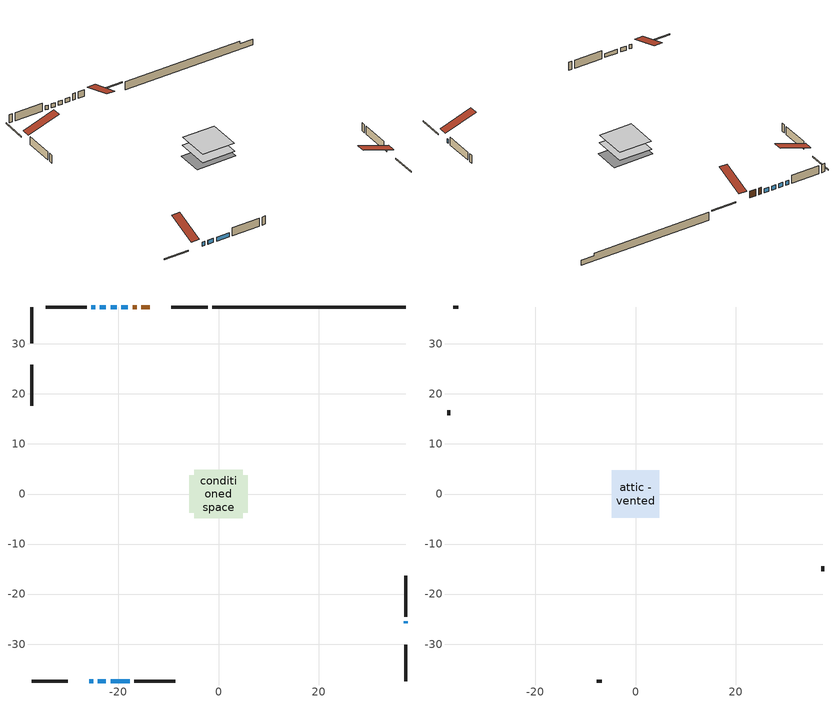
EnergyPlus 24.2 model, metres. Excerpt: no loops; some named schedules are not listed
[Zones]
conditioned space
 floor adiabatic (AdiabaticFloorConstruction): -4.81,-4.81 -4.81,4.81 4.81,4.81 4.81,-4.81 z0.81
 floor foundation (Slab1 construction): -5.89,-3.76 -5.89,3.76 5.89,3.76 5.89,-3.76 z-1.58
 wall outside (RimJoist1 construction): -2.18,37.37 -9.42,37.37 / -37.37,-37.37 -30.13,-37.37 / -37.37,37.37 -37.37,30.13 / 37.37,-37.37 37.37,-30.13 z0.81:1.11
 wall outside (AdiabaticWallConstruction 1): -13.72,37.37 -15.44,37.37 / -16.37,37.37 -17.18,37.37 z0.81:2.84
 wall outside (AdiabaticWallConstruction): -25.83,-37.37 -25.07,-37.37 / 37.37,-25.83 37.37,-25.43 / -24.14,-37.37 -22.49,-37.37 / -21.56,-37.37 -17.77,-37.37 / -18.11,37.37 -19.44,37.37 / -20.37,37.37 -21.56,37.37 / -22.48,37.37 -23.71,37.37 / -24.63,37.37 -25.43,37.37 z0.81:2.03
 wall outside (Wall1 construction): -26.35,37.37 -34.52,37.37 / -16.84,-37.37 -8.67,-37.37 / -37.37,25.83 -37.37,17.66 / 37.37,-24.5 37.37,-16.34 z0.81:3.25
 wall foundation (FoundationWall1 construction): -1.25,37.37,-1.58 -1.25,37.37,0.81 33.51,37.37,0.81 33.51,37.37,0.01 37.37,37.37,0.01 37.37,37.37,-1.58
 window (WindowConstruction): -25.83,-37.37 -25.07,-37.37 z0.81:2.03
 window (WindowConstruction 7): 37.37,-25.83 37.37,-25.43 z0.81:2.03
 window (WindowConstruction 1): -24.14,-37.37 -22.49,-37.37 z0.81:2.03
 window (WindowConstruction 2): -21.56,-37.37 -17.77,-37.37 z0.81:2.03
 window (WindowConstruction 3): -18.11,37.37 -19.44,37.37 z0.81:2.03
 window (WindowConstruction 4): -20.37,37.37 -21.56,37.37 z0.81:2.03
 window (WindowConstruction 5): -22.49,37.37 -23.71,37.37 z0.81:2.03
 window (WindowConstruction 6): -24.63,37.37 -25.42,37.37 z0.81:2.03
 door (Door): -13.72,37.37 -15.44,37.37 z0.81:2.84
 door (Door 1): -16.37,37.37 -17.18,37.37 z0.81:2.84
 ceiling adiabatic (AdiabaticFloorConstruction): 4.81,-4.81 4.81,4.81 -4.81,4.81 -4.81,-4.81 z0.81
attic - vented
 floor to conditioned space (Floor1 construction Reversed): -4.76,-4.76 -4.76,4.76 4.76,4.76 4.76,-4.76 z3.25
 wall outside (Wall2 construction): -35.45,37.37 -36.44,37.37 / -7.75,-37.37 -6.75,-37.37 / -37.37,16.73 -37.37,15.74 / 37.37,-15.41 37.37,-14.42 z0.81:3.25
 roof outside (Roof1 construction): -12.79,37.37,3.25 -12.79,28.1,6.34 -10.35,28.1,6.34 -10.35,37.37,3.25; -26.76,-37.37,3.25 -26.76,-28.1,6.34 -29.2,-28.1,6.34 -29.2,-37.37,3.25; -37.37,26.76,3.25 -28.1,26.76,6.34 -28.1,29.2,6.34 -37.37,29.2,3.25; 37.37,-26.76,3.25 28.1,-26.76,6.34 28.1,-29.2,6.34 37.37,-29.2,3.25
[Building]
Building 1: Terrain=Suburbs
[Site:Location]
Moose Jaw CS_SK: Latitude {deg}=50.33; Longitude {deg}=-105.54; Time Zone {hr}=-6; Elevation {m}=577; Keep Site Location Information=Yes
[Site:GroundTemperature:Shallow]
-1.16478, -3.46141, -3.64533, -2.55546, 1.81975, 6.17459, 9.95, 12.3416, 12.5448, 10.5996, 6.92049, 2.69924
[Site:WaterMainsTemperature]
Calculation Method=Schedule; Temperature Schedule=mains temperature schedule
[Material] Roughness=Rough; Thermal Absorptance=0.9
Name | Thickness {m} | Conductivity {W/m-K} | Density {kg/m3} | Specific Heat {J/kg-K} | Solar Absorptance | Visible Absorptance
asphalt or fiberglass shingles | 0.00635 | 0.162714 | 1121.4 | 1465.45 | 0.84 | 0.84
ceiling loosefill ins | 0.254 | 0.0480833 | 16.02 | 1046.75 | 0.7 | 0.7
ceiling stud and cavity | 0.1397 | 0.0942247 | 65.682 | 1177.47 | 0.7 | 0.7
concrete 4.0 in. | 0.1016 | 1.803125 | 2242.8 | 837.4 | 0.7 | 0.7
concrete 8.0 in. | 0.2032 | 1.803125 | 2242.8 | 837.4 | 0.7 | 0.7
door material | 0.04445 | 0.0451087 | 512.64 | 1214.23 | 0.7 | 0.7
exterior vertical ins | 0.0254575 | 0.029427 | 32.04 | 1214.23 | 0.7 | 0.7
floor covering | 0.0127 | 0.0433444 | 54.468 | 1339.84 | 0.6 | 0.6
floor rigid ins; wall rigid ins 1 | 0.512978 | 0.029427 | 32.04 | 1214.23 | 0.7 | 0.7
floor stud and cavity | 0.1397 | 1.75129 | 37.0049 | 1207.88 | 0.7 | 0.7
furniture material conditioned space 1 | 0.1524 | 0.115458 | 640.8 | 1214.23 | 0.6 | 0.6
gypsum board | 0.0127 | 0.160291 | 801 | 837.4 | 0.6 | 0.6
gypsum board 1 | 0.0127 | 0.160291 | 801 | 837.4 | 0.7 | 0.7
osb sheathing 0.5 in. | 0.0127 | 0.115458 | 512.64 | 1214.23 | 0.7 | 0.7
osb sheathing 0.75 in. | 0.01905 | 0.115458 | 512.64 | 1214.23 | 0.7 | 0.7
osb sheathing 2.0 in. | 0.0508 | 0.115458 | 512.64 | 1214.23 | 0.7 | 0.7
rim joist rigid ins; wall rigid ins | 0.051816 | 0.029427 | 32.04 | 1214.23 | 0.7 | 0.7
rim joist stud and cavity | 0.0508 | 0.0440068 | 125.044 | 1163.47 | 0.6 | 0.6
wall stud and cavity | 0.1397 | 0.207153 | 139.0536 | 1170.24 | 0.7 | 0.7
wall stud and cavity 1 | 0.0889 | 6.1454 | 50.32683 | 1063.81 | 0.6 | 0.6
wall stud and cavity 2 | 0.0889 | 0.380278 | 52.3479 | 1209.89 | 0.7 | 0.7
wall stud and cavity 3 | 0.0889 | 0.391764 | 83.0341 | 1211.67 | 0.7 | 0.7
wood siding | 0.0254 | 0.102417 | 544.68 | 1172.36 | 0 | 0
wood siding 1 | 0.00254 | 0.102417 | 544.68 | 1172.36 | 0 | 0
wood siding 2; wood siding 3; wood siding 4 | 0.0254 | 0.102417 | 544.68 | 1172.36 | 0.7 | 0.7
[WindowMaterial:SimpleGlazingSystem]
Name | U-Factor {W/m2-K} | Solar Heat Gain Coefficient
WindowMaterial | 2.14969 | 0.57
WindowMaterial 1 | 2.04465 | 0.61
WindowMaterial 2 | 1.97254 | 0.63
WindowMaterial 3 | 2.092343 | 0.59
WindowMaterial 4 | 2.10143 | 0.59
WindowMaterial 5 | 2.18149 | 0.56
WindowMaterial 6 | 2.2712 | 0.53
[Construction]
AdiabaticFloorConstruction: floor stud and cavity, floor rigid ins, osb sheathing 0.75 in., floor covering
AdiabaticWallConstruction: wood siding 3, wall rigid ins 1, wall stud and cavity 2, gypsum board
AdiabaticWallConstruction 1: wood siding 4, wall rigid ins 1, wall stud and cavity 2, gypsum board
Door; Door 1: door material
Floor1 construction Reversed: gypsum board, ceiling stud and cavity, ceiling loosefill ins
FoundationWall1 construction: concrete 8.0 in., gypsum board 1
furniture construction conditioned space 1: furniture material conditioned space 1
PartitionWallConstruction: gypsum board, wall stud and cavity 3, gypsum board
RimJoist1 construction: wood siding 2, rim joist rigid ins, osb sheathing 2.0 in., rim joist stud and cavity
Roof1 construction: asphalt or fiberglass shingles
Slab1 construction: concrete 4.0 in.
Wall1 construction: wood siding, wall rigid ins, osb sheathing 0.5 in., wall stud and cavity, gypsum board
Wall2 construction: wood siding 1, wall stud and cavity 1
WindowConstruction: WindowMaterial
WindowConstruction 1: WindowMaterial 1
WindowConstruction 2: WindowMaterial 2
WindowConstruction 3: WindowMaterial 3
WindowConstruction 4: WindowMaterial 4
WindowConstruction 5: WindowMaterial 5
WindowConstruction 6; WindowConstruction 7: WindowMaterial 6
[Zone] Multiplier=1; Part of Total Floor Area=Yes
Name | Volume {m3}
attic - vented | 45.4357
conditioned space | 452.8
[Space]
Name | Zone | Volume {m3}
attic - vented 1 | attic - vented | 45.4357
conditioned space 1 | conditioned space | 452.8
[ZoneInfiltration:EffectiveLeakageArea]
infil attic - vented 1: Zone or Space=attic - vented 1; Schedule=Always On Discrete; Effective Air Leakage Area {cm2}=3019.33; Stack Coefficient=0.000384434; Wind Coefficient=1.32474e-05
[ZoneMixing]
whole house fan mix: Zone or Space=attic - vented; Schedule=Always On Continuous; Design Flow Rate Calculation Method=Flow/Zone; Design Flow Rate {m3/s}=0; Source Zone or Space=conditioned space
[SurfaceProperty:ExposedFoundationPerimeter]
Slab1: Exposed Perimeter Calculation Method=TotalExposedPerimeter; Total Exposed Perimeter {m}=38.62
[InternalMass] Zone or ZoneList=conditioned space; Space or SpaceList=conditioned space 1
Name | Construction | Surface Area {m2}
furniture mass conditioned space 1 | furniture construction conditioned space 1 | 72.4642
partition wall mass | PartitionWallConstruction | 181.161
[Lights]
interior lighting: Zone or ZoneList or Space or SpaceList=conditioned space 1; Schedule=interior lighting schedule; Design Level Calculation Method=LightingLevel; Lighting Level {W}=343.2; Return Air Fraction=0; Fraction Radiant=0.6; Fraction Visible=0.2; Fraction Replaceable=1
[People]
occupants: Zone or ZoneList or Space or SpaceList=conditioned space 1; Number of People Schedule=occupants schedule; Number of People Calculation Method=People; Number of People=3; Fraction Radiant=0.314171; Sensible Heat Fraction=0.56303; Activity Level Schedule=occupants activity schedule; Carbon Dioxide Generation Rate {m3/s-W}=0; Enable ASHRAE 55 Comfort Warnings=No; Mean Radiant Temperature Calculation Type=EnclosureAveraged
[ElectricEquipment] Zone or ZoneList or Space or SpaceList=conditioned space 1; Design Level Calculation Method=EquipmentLevel
Name | Schedule | Design Level {W} | Fraction Latent | Fraction Radiant | Fraction Lost
clothes dryer | clothes dryer schedule | 140.772 | 0.015 | 0.081 | 0.85
clothes washer | clothes washer schedule | 32.1985 | 0.03 | 0.162 | 0.7
cooking range | cooking range schedule | 215.147 | 0.08 | 0.432 | 0.2
dishwasher | dishwasher schedule | 66.8632 | 0.3 | 0.18 | 0.4
fridge | fridge schedule | 72.9452 | 0 | 0.6 | 0
mech vent house fan | mech vent house fan schedule | 0 | 0 | 0 | 1
mech vent house fan cfis | mech vent house fan cfis schedule | 0 | 0 | 0 | 0
misc plug loads | misc plug loads schedule | 494.7 | 0.045 | 0.513 | 0.1
whole house fan | Always On Discrete | 0 | 0 | 0 | 1
[OtherEquipment] Zone or ZoneList or Space or SpaceList=conditioned space 1; Design Level Calculation Method=EquipmentLevel
Name | Fuel Type | Schedule | Design Level {W} | Fraction Latent | Fraction Radiant | Fraction Lost
clothes dryer 1 | Electricity | clothes dryer schedule | 0 | 0.015 | 0.081 | 0.85
cooking range 1 | Electricity | cooking range schedule | 0 | 0.08 | 0.432 | 0.2
general water use latent | None | general water use schedule | 62.594 | 1 | 0 | 0
general water use sensible | None | general water use schedule | -61.6891 | 0 | 0.6 | 0
mech vent house fan latent load | None | Always On Discrete | 0 | 1 | 0 | 0
mech vent house fan sensible load | None | Always On Discrete | 0 | 0 | 0 | 0
water heater energy adjustment1 | NaturalGas | Always On Discrete | 0.01 | 0 | 0 | 1
[ZoneInfiltration:DesignFlowRate] Zone or ZoneList or Space or SpaceList=conditioned space 1; Schedule=Always On Discrete; Design Flow Rate Calculation Method=Flow/Zone; Design Flow Rate {m3/s}=0
infil flow; natural vent flow; whole house fan flow
[AvailabilityManager:Scheduled]
central ac and furnace airloop Availability Manager: Schedule=Always On Discrete
[Foundation:Kiva]
Foundation Kiva 1: Initial Indoor Air Temperature {C}=21; Wall Height Above Grade {m}=0.810006; Wall Depth Below Slab {m}=0.2032; Custom Block Material Name 1=exterior vertical ins; Custom Block Depth 1 {m}=2.39; Custom Block X Position 1 {m}=0.2159; Custom Block Z Position 1 {m}=0
[Foundation:Kiva:Settings]
Soil Conductivity {W/m-K}=0.849921; Soil Density {kg/m3}=1842.3; Soil Specific Heat {J/kg-K}=418.7; Ground Solar Absorptivity=0.9; Ground Thermal Absorptivity=0.9; Ground Surface Roughness {m}=0.03; Far-Field Width {m}=40; Deep-Ground Boundary Condition=ZeroFlux; Deep-Ground Depth {m}=40; Minimum Cell Dimension {m}=0.2; Maximum Cell Growth Coefficient=3; Simulation Timestep=Timestep
[Exterior:Lights]
exterior lighting: Schedule=exterior lighting schedule; Design Level {W}=75.6
[EnergyManagementSystem:GlobalVariable]
central_ac_and_furnace_airloop_Fan_RTF
infil_program_Qfan
infil_program_Qinf
natural_vent_program_Qnv
natural_vent_program_Qwhf
[EnergyManagementSystem:Sensor]
Name | Output:Variable or Output:Meter Index Key | Output:Variable or Output:Meter
airflow_gain | infil flow | Infiltration Sensible Heat Gain Energy
airflow_gain_1 | natural vent flow | Infiltration Sensible Heat Gain Energy
airflow_gain_2 | whole house fan flow | Infiltration Sensible Heat Gain Energy
airflow_loss | infil flow | Infiltration Sensible Heat Loss Energy
airflow_loss_1 | natural vent flow | Infiltration Sensible Heat Loss Energy
airflow_loss_2 | whole house fan flow | Infiltration Sensible Heat Loss Energy
clg_load_cond |  | Cooling:EnergyTransfer:Zone:CONDITIONED SPACE
clg_sp_s; clg_sp_s_1 | cooling setpoint | Schedule Value
clothes_dryer_exhaust_0_sch_s | clothes dryer exhaust 0 schedule | Schedule Value
cool_season | cooling season schedule | Schedule Value
htg_load_cond |  | Heating:EnergyTransfer:Zone:CONDITIONED SPACE
htg_sp_s; htg_sp_s_1 | heating setpoint | Schedule Value
ig_ee_conv | clothes dryer | Electric Equipment Convective Heating Energy
ig_ee_conv_2 | cooking range | Electric Equipment Convective Heating Energy
ig_ee_conv_4 | fridge | Electric Equipment Convective Heating Energy
ig_ee_conv_5 | misc plug loads | Electric Equipment Convective Heating Energy
ig_ee_conv_6 | whole house fan | Electric Equipment Convective Heating Energy
ig_ee_rad | clothes dryer | Electric Equipment Radiant Heating Energy
ig_ee_rad_2 | cooking range | Electric Equipment Radiant Heating Energy
ig_ee_rad_4 | fridge | Electric Equipment Radiant Heating Energy
ig_ee_rad_5 | misc plug loads | Electric Equipment Radiant Heating Energy
ig_ee_rad_6 | whole house fan | Electric Equipment Radiant Heating Energy
ig_lgt_conv | interior lighting | Lights Convective Heating Energy
ig_lgt_rad | interior lighting | Lights Radiant Heating Energy
ig_lgt_vis | interior lighting | Lights Visible Radiation Heating Energy
ig_oe_conv | clothes dryer 1 | Other Equipment Convective Heating Energy
ig_oe_conv_1 | cooking range 1 | Other Equipment Convective Heating Energy
ig_oe_conv_2 | general water use latent | Other Equipment Convective Heating Energy
ig_oe_conv_3 | general water use sensible | Other Equipment Convective Heating Energy
ig_oe_conv_4 | water heater energy adjustment1 | Other Equipment Convective Heating Energy
ig_oe_rad | clothes dryer 1 | Other Equipment Radiant Heating Energy
ig_oe_rad_1 | cooking range 1 | Other Equipment Radiant Heating Energy
ig_oe_rad_2 | general water use latent | Other Equipment Radiant Heating Energy
ig_oe_rad_3 | general water use sensible | Other Equipment Radiant Heating Energy
ig_oe_rad_4 | water heater energy adjustment1 | Other Equipment Radiant Heating Energy
ig_ppl_conv | occupants | People Convective Heating Energy
ig_ppl_rad | occupants | People Radiant Heating Energy
im_conv | furniture mass conditioned space 1 | Surface Inside Face Convection Heat Gain Energy
im_conv_1 | partition wall mass | Surface Inside Face Convection Heat Gain Energy
im_ig | furniture mass conditioned space 1 | Surface Inside Face Internal Gains Radiation Heat Gain Energy
im_ig_1 | partition wall mass | Surface Inside Face Internal Gains Radiation Heat Gain Energy
im_lgt | furniture mass conditioned space 1 | Surface Inside Face Lights Radiation Heat Gain Energy
im_lgt_1 | partition wall mass | Surface Inside Face Lights Radiation Heat Gain Energy
im_sol | furniture mass conditioned space 1 | Surface Inside Face Solar Radiation Heat Gain Energy
im_sol_1 | partition wall mass | Surface Inside Face Solar Radiation Heat Gain Energy
im_surf | furniture mass conditioned space 1 | Surface Inside Face Net Surface Thermal Radiation Heat Gain Energy
im_surf_1 | partition wall mass | Surface Inside Face Net Surface Thermal Radiation Heat Gain Energy
mv_conv | mech vent house fan | Electric Equipment Convective Heating Energy
mv_conv_1 | mech vent house fan cfis | Electric Equipment Convective Heating Energy
mv_conv_2 | mech vent house fan latent load | Other Equipment Convective Heating Energy
mv_conv_3 | mech vent house fan sensible load | Other Equipment Convective Heating Energy
mv_rad | mech vent house fan | Electric Equipment Radiant Heating Energy
mv_rad_1 | mech vent house fan cfis | Electric Equipment Radiant Heating Energy
mv_rad_2 | mech vent house fan latent load | Other Equipment Radiant Heating Energy
mv_rad_3 | mech vent house fan sensible load | Other Equipment Radiant Heating Energy
natural_vent_s | natural vent schedule | Schedule Value
out_pb_s |  | Site Outdoor Air Barometric Pressure
out_wt_s |  | Site Outdoor Air Humidity Ratio
site_vw_s |  | Site Wind Speed
ss_back_out | Window1 | Surface Window Shortwave from Zone Back Out Window Heat Transfer Rate
ss_back_out_1 | Window10 | Surface Window Shortwave from Zone Back Out Window Heat Transfer Rate
ss_back_out_2 | Window2 | Surface Window Shortwave from Zone Back Out Window Heat Transfer Rate
ss_back_out_3 | Window3 | Surface Window Shortwave from Zone Back Out Window Heat Transfer Rate
ss_back_out_4 | Window4 | Surface Window Shortwave from Zone Back Out Window Heat Transfer Rate
ss_back_out_5 | Window5 | Surface Window Shortwave from Zone Back Out Window Heat Transfer Rate
ss_back_out_6 | Window6 | Surface Window Shortwave from Zone Back Out Window Heat Transfer Rate
ss_back_out_7 | Window8 | Surface Window Shortwave from Zone Back Out Window Heat Transfer Rate
ss_conv | Door1 | Surface Inside Face Convection Heat Gain Energy
ss_conv_1 | Door3 | Surface Inside Face Convection Heat Gain Energy
ss_conv_2 | Window1 | Surface Inside Face Convection Heat Gain Energy
ss_conv_3 | Window10 | Surface Inside Face Convection Heat Gain Energy
ss_conv_4 | Window2 | Surface Inside Face Convection Heat Gain Energy
ss_conv_5 | Window3 | Surface Inside Face Convection Heat Gain Energy
ss_conv_6 | Window4 | Surface Inside Face Convection Heat Gain Energy
ss_conv_7 | Window5 | Surface Inside Face Convection Heat Gain Energy
ss_conv_8 | Window6 | Surface Inside Face Convection Heat Gain Energy
ss_conv_9 | Window8 | Surface Inside Face Convection Heat Gain Energy
ss_ig | Door1 | Surface Inside Face Internal Gains Radiation Heat Gain Energy
ss_ig_1 | Door3 | Surface Inside Face Internal Gains Radiation Heat Gain Energy
ss_ig_2 | Window1 | Surface Inside Face Internal Gains Radiation Heat Gain Energy
ss_ig_3 | Window10 | Surface Inside Face Internal Gains Radiation Heat Gain Energy
ss_ig_4 | Window2 | Surface Inside Face Internal Gains Radiation Heat Gain Energy
ss_ig_5 | Window3 | Surface Inside Face Internal Gains Radiation Heat Gain Energy
ss_ig_6 | Window4 | Surface Inside Face Internal Gains Radiation Heat Gain Energy
ss_ig_7 | Window5 | Surface Inside Face Internal Gains Radiation Heat Gain Energy
ss_ig_8 | Window6 | Surface Inside Face Internal Gains Radiation Heat Gain Energy
ss_ig_9 | Window8 | Surface Inside Face Internal Gains Radiation Heat Gain Energy
ss_lgt | Door1 | Surface Inside Face Lights Radiation Heat Gain Energy
ss_lgt_1 | Door3 | Surface Inside Face Lights Radiation Heat Gain Energy
ss_sol | Door1 | Surface Inside Face Solar Radiation Heat Gain Energy
ss_sol_1 | Door3 | Surface Inside Face Solar Radiation Heat Gain Energy
ss_surf | Door1 | Surface Inside Face Net Surface Thermal Radiation Heat Gain Energy
ss_surf_1 | Door3 | Surface Inside Face Net Surface Thermal Radiation Heat Gain Energy
ss_surf_2 | Window1 | Surface Inside Face Net Surface Thermal Radiation Heat Gain Energy
ss_surf_3 | Window10 | Surface Inside Face Net Surface Thermal Radiation Heat Gain Energy
ss_surf_4 | Window2 | Surface Inside Face Net Surface Thermal Radiation Heat Gain Energy
ss_surf_5 | Window3 | Surface Inside Face Net Surface Thermal Radiation Heat Gain Energy
ss_surf_6 | Window4 | Surface Inside Face Net Surface Thermal Radiation Heat Gain Energy
ss_surf_7 | Window5 | Surface Inside Face Net Surface Thermal Radiation Heat Gain Energy
ss_surf_8 | Window6 | Surface Inside Face Net Surface Thermal Radiation Heat Gain Energy
ss_surf_9 | Window8 | Surface Inside Face Net Surface Thermal Radiation Heat Gain Energy
ss_trans_in | Window1 | Surface Window Transmitted Solar Radiation Rate
ss_trans_in_1 | Window10 | Surface Window Transmitted Solar Radiation Rate
ss_trans_in_2 | Window2 | Surface Window Transmitted Solar Radiation Rate
ss_trans_in_3 | Window3 | Surface Window Transmitted Solar Radiation Rate
ss_trans_in_4 | Window4 | Surface Window Transmitted Solar Radiation Rate
ss_trans_in_5 | Window5 | Surface Window Transmitted Solar Radiation Rate
ss_trans_in_6 | Window6 | Surface Window Transmitted Solar Radiation Rate
ss_trans_in_7 | Window8 | Surface Window Transmitted Solar Radiation Rate
ss_trans_out | Window1 | Surface Inside Face Initial Transmitted Diffuse Transmitted Out Window Solar Radiation Rate
ss_trans_out_1 | Window10 | Surface Inside Face Initial Transmitted Diffuse Transmitted Out Window Solar Radiation Rate
ss_trans_out_2 | Window2 | Surface Inside Face Initial Transmitted Diffuse Transmitted Out Window Solar Radiation Rate
ss_trans_out_3 | Window3 | Surface Inside Face Initial Transmitted Diffuse Transmitted Out Window Solar Radiation Rate
ss_trans_out_4 | Window4 | Surface Inside Face Initial Transmitted Diffuse Transmitted Out Window Solar Radiation Rate
ss_trans_out_5 | Window5 | Surface Inside Face Initial Transmitted Diffuse Transmitted Out Window Solar Radiation Rate
ss_trans_out_6 | Window6 | Surface Inside Face Initial Transmitted Diffuse Transmitted Out Window Solar Radiation Rate
ss_trans_out_7 | Window8 | Surface Inside Face Initial Transmitted Diffuse Transmitted Out Window Solar Radiation Rate
s_conv | Floor1 | Surface Inside Face Convection Heat Gain Energy
s_conv_1 | FoundationWall1 | Surface Inside Face Convection Heat Gain Energy
s_conv_10 | Wall1:180 | Surface Inside Face Convection Heat Gain Energy
s_conv_11 | Wall1:270 | Surface Inside Face Convection Heat Gain Energy
s_conv_12 | Wall1:90 | Surface Inside Face Convection Heat Gain Energy
s_conv_2 | inferred conditioned ceiling | Surface Inside Face Convection Heat Gain Energy
s_conv_3 | inferred conditioned floor | Surface Inside Face Convection Heat Gain Energy
s_conv_4 | RimJoist1:0 | Surface Inside Face Convection Heat Gain Energy
s_conv_5 | RimJoist1:180 | Surface Inside Face Convection Heat Gain Energy
s_conv_6 | RimJoist1:270 | Surface Inside Face Convection Heat Gain Energy
s_conv_7 | RimJoist1:90 | Surface Inside Face Convection Heat Gain Energy
s_conv_8 | Slab1 | Surface Inside Face Convection Heat Gain Energy
s_conv_9 | Wall1:0 | Surface Inside Face Convection Heat Gain Energy
s_ig | Floor1 | Surface Inside Face Internal Gains Radiation Heat Gain Energy
s_ig_1 | FoundationWall1 | Surface Inside Face Internal Gains Radiation Heat Gain Energy
s_ig_10 | Wall1:180 | Surface Inside Face Internal Gains Radiation Heat Gain Energy
s_ig_11 | Wall1:270 | Surface Inside Face Internal Gains Radiation Heat Gain Energy
s_ig_12 | Wall1:90 | Surface Inside Face Internal Gains Radiation Heat Gain Energy
s_ig_2 | inferred conditioned ceiling | Surface Inside Face Internal Gains Radiation Heat Gain Energy
s_ig_3 | inferred conditioned floor | Surface Inside Face Internal Gains Radiation Heat Gain Energy
s_ig_4 | RimJoist1:0 | Surface Inside Face Internal Gains Radiation Heat Gain Energy
s_ig_5 | RimJoist1:180 | Surface Inside Face Internal Gains Radiation Heat Gain Energy
s_ig_6 | RimJoist1:270 | Surface Inside Face Internal Gains Radiation Heat Gain Energy
s_ig_7 | RimJoist1:90 | Surface Inside Face Internal Gains Radiation Heat Gain Energy
s_ig_8 | Slab1 | Surface Inside Face Internal Gains Radiation Heat Gain Energy
s_ig_9 | Wall1:0 | Surface Inside Face Internal Gains Radiation Heat Gain Energy
s_lgt | Floor1 | Surface Inside Face Lights Radiation Heat Gain Energy
s_lgt_1 | FoundationWall1 | Surface Inside Face Lights Radiation Heat Gain Energy
s_lgt_10 | Wall1:180 | Surface Inside Face Lights Radiation Heat Gain Energy
s_lgt_11 | Wall1:270 | Surface Inside Face Lights Radiation Heat Gain Energy
s_lgt_12 | Wall1:90 | Surface Inside Face Lights Radiation Heat Gain Energy
s_lgt_2 | inferred conditioned ceiling | Surface Inside Face Lights Radiation Heat Gain Energy
s_lgt_3 | inferred conditioned floor | Surface Inside Face Lights Radiation Heat Gain Energy
s_lgt_4 | RimJoist1:0 | Surface Inside Face Lights Radiation Heat Gain Energy
s_lgt_5 | RimJoist1:180 | Surface Inside Face Lights Radiation Heat Gain Energy
s_lgt_6 | RimJoist1:270 | Surface Inside Face Lights Radiation Heat Gain Energy
s_lgt_7 | RimJoist1:90 | Surface Inside Face Lights Radiation Heat Gain Energy
s_lgt_8 | Slab1 | Surface Inside Face Lights Radiation Heat Gain Energy
s_lgt_9 | Wall1:0 | Surface Inside Face Lights Radiation Heat Gain Energy
s_sol | Floor1 | Surface Inside Face Solar Radiation Heat Gain Energy
s_sol_1 | FoundationWall1 | Surface Inside Face Solar Radiation Heat Gain Energy
s_sol_10 | Wall1:180 | Surface Inside Face Solar Radiation Heat Gain Energy
s_sol_11 | Wall1:270 | Surface Inside Face Solar Radiation Heat Gain Energy
s_sol_12 | Wall1:90 | Surface Inside Face Solar Radiation Heat Gain Energy
s_sol_2 | inferred conditioned ceiling | Surface Inside Face Solar Radiation Heat Gain Energy
s_sol_3 | inferred conditioned floor | Surface Inside Face Solar Radiation Heat Gain Energy
s_sol_4 | RimJoist1:0 | Surface Inside Face Solar Radiation Heat Gain Energy
s_sol_5 | RimJoist1:180 | Surface Inside Face Solar Radiation Heat Gain Energy
s_sol_6 | RimJoist1:270 | Surface Inside Face Solar Radiation Heat Gain Energy
s_sol_7 | RimJoist1:90 | Surface Inside Face Solar Radiation Heat Gain Energy
s_sol_8 | Slab1 | Surface Inside Face Solar Radiation Heat Gain Energy
s_sol_9 | Wall1:0 | Surface Inside Face Solar Radiation Heat Gain Energy
s_surf | Floor1 | Surface Inside Face Net Surface Thermal Radiation Heat Gain Energy
s_surf_1 | FoundationWall1 | Surface Inside Face Net Surface Thermal Radiation Heat Gain Energy
s_surf_10 | Wall1:180 | Surface Inside Face Net Surface Thermal Radiation Heat Gain Energy
s_surf_11 | Wall1:270 | Surface Inside Face Net Surface Thermal Radiation Heat Gain Energy
s_surf_12 | Wall1:90 | Surface Inside Face Net Surface Thermal Radiation Heat Gain Energy
